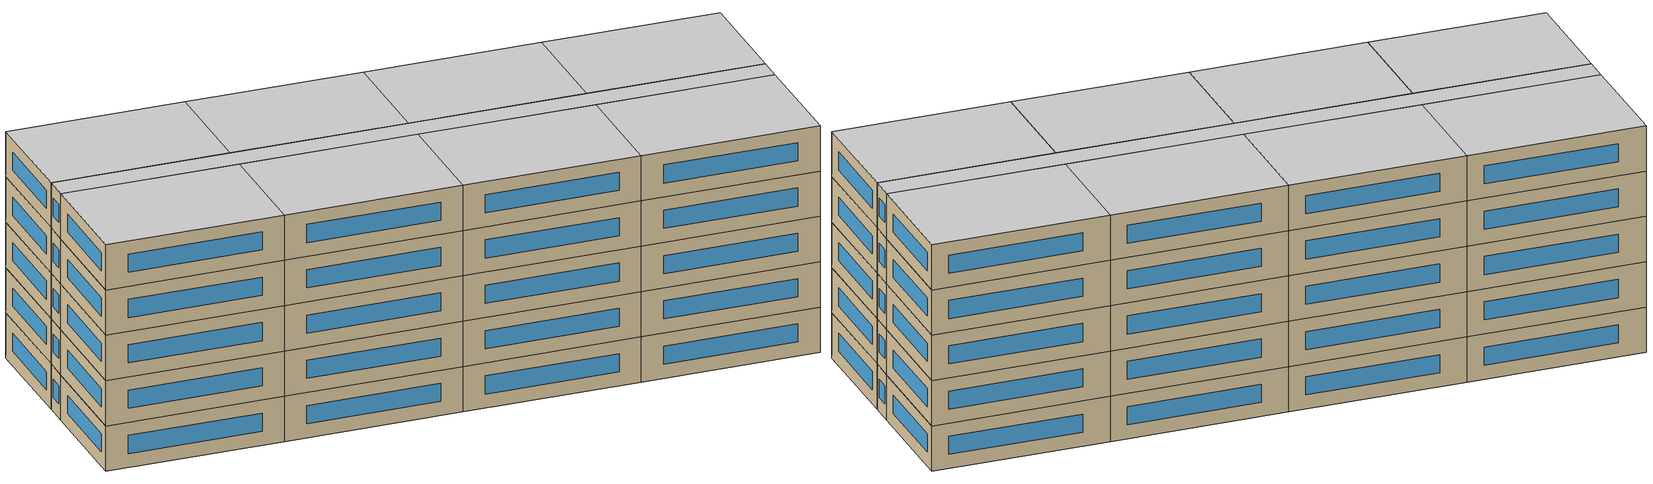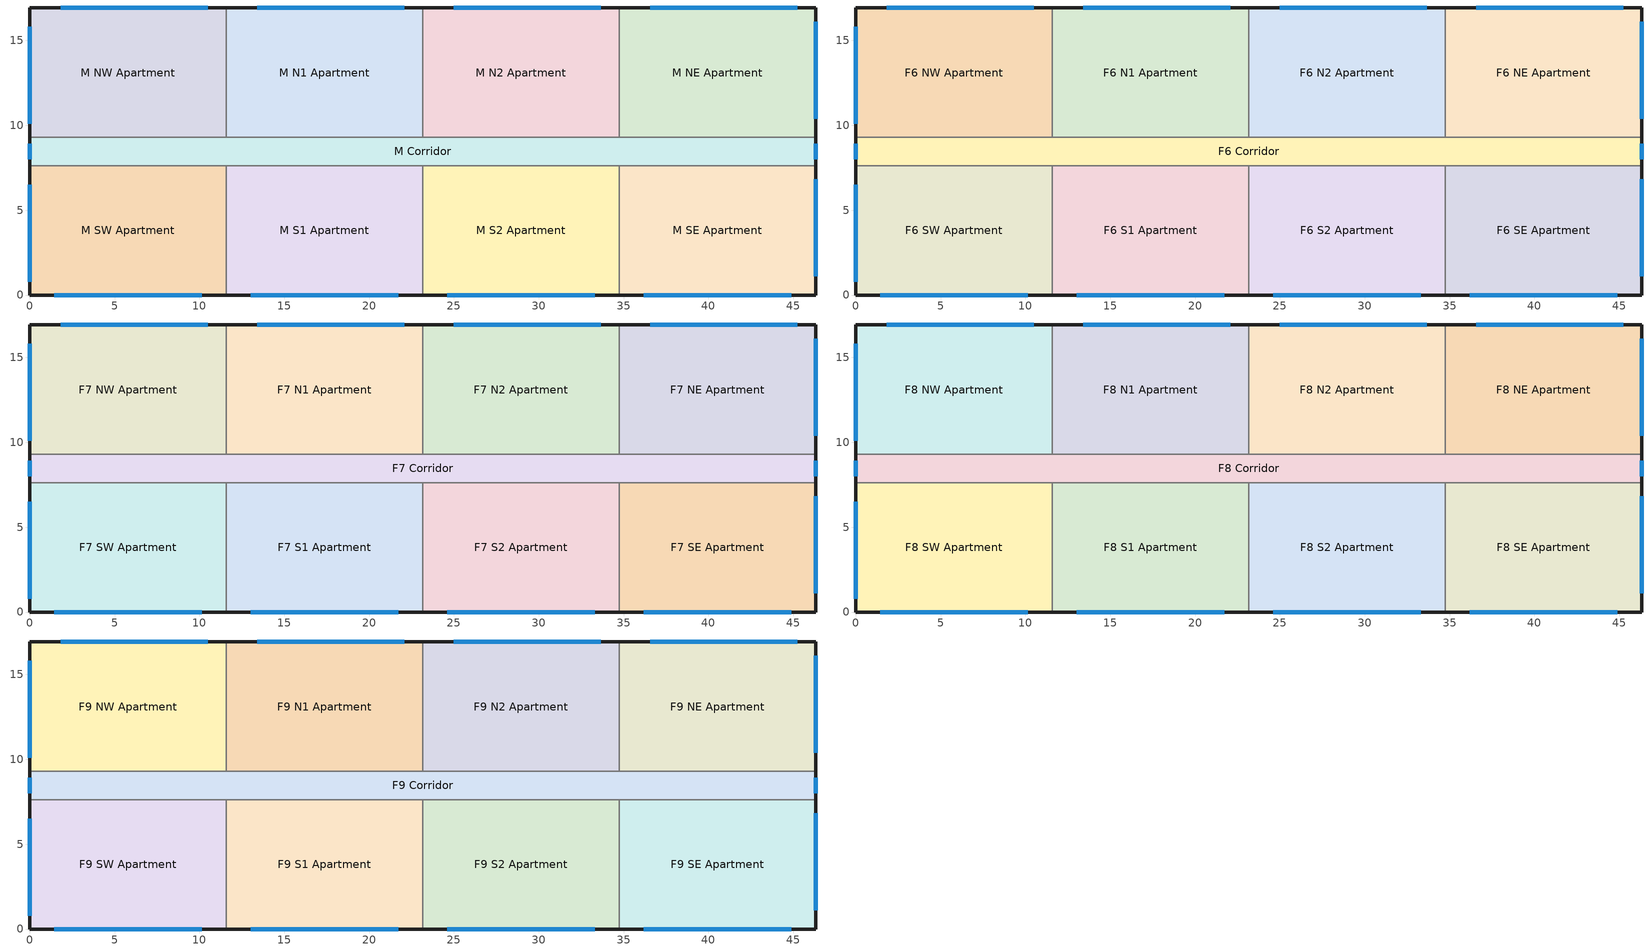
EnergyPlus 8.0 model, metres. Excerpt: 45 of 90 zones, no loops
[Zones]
M SW Apartment
 floor to F4 SW Apartment (int_slab_floor): 0,7.62 11.58,7.62 11.58,0 0,0 z12.19
 wall outside (res_ext_wall): 0,7.62 0,0 11.58,0 z12.19:15.24
 wall to M Corridor (int_wall): 11.58,7.62 0,7.62 z12.19:15.24
 wall to M S1 Apartment (int_wall): 11.58,0 11.58,7.62 z12.19:15.24
 window (Window_U_0.42_SHGC_0.40): 1.45,0 10.13,0 / 0,6.5 0,0.79 z13.15:14.36
M NW Apartment
 floor to F4 NW Apartment (int_slab_floor): 0,16.92 11.58,16.92 11.58,9.3 0,9.3 z12.19
 wall outside (res_ext_wall): 11.58,16.92 0,16.92 0,9.3 z12.19:15.24
 wall to M Corridor (int_wall): 0,9.3 11.58,9.3 z12.19:15.24
 wall to M N1 Apartment (int_wall): 11.58,9.3 11.58,16.92 z12.19:15.24
 window (Window_U_0.42_SHGC_0.40): 0,15.8 0,10.08 / 10.5,16.92 1.81,16.92 z13.15:14.36
M SE Apartment
 floor to F4 SE Apartment (int_slab_floor): 34.75,7.62 46.33,7.62 46.33,0 34.75,0 z12.19
 wall outside (res_ext_wall): 34.75,0 46.33,0 46.33,7.62 z12.19:15.24
 wall to M Corridor (int_wall): 46.33,7.62 34.75,7.62 z12.19:15.24
 window (Window_U_0.42_SHGC_0.40): 36.19,0 44.88,0 / 46.33,1.1 46.33,6.81 z13.15:14.36
M NE Apartment
 floor to F4 NE Apartment (int_slab_floor): 34.75,16.92 46.33,16.92 46.33,9.3 34.75,9.3 z12.19
 wall outside (res_ext_wall): 46.33,9.3 46.33,16.92 34.75,16.92 z12.19:15.24
 wall to M Corridor (int_wall): 34.75,9.3 46.33,9.3 z12.19:15.24
 window (Window_U_0.42_SHGC_0.40): 45.25,16.92 36.56,16.92 / 46.33,10.4 46.33,16.11 z13.15:14.36
M N1 Apartment
 floor to F4 N1 Apartment (int_slab_floor): 11.58,16.92 23.16,16.92 23.16,9.3 11.58,9.3 z12.19
 wall outside (res_ext_wall): 23.16,16.92 11.58,16.92 z12.19:15.24
 wall to M Corridor (int_wall): 11.58,9.3 23.16,9.3 z12.19:15.24
 wall to M N2 Apartment (int_wall): 23.16,9.3 23.16,16.92 z12.19:15.24
 window (Window_U_0.42_SHGC_0.40): 22.08,16.92 13.4,16.92 z13.15:14.36
M N2 Apartment
 floor to F4 N2 Apartment (int_slab_floor): 23.16,16.92 34.75,16.92 34.75,9.3 23.16,9.3 z12.19
 wall outside (res_ext_wall): 34.75,16.92 23.16,16.92 z12.19:15.24
 wall to M Corridor (int_wall): 23.16,9.3 34.75,9.3 z12.19:15.24
 wall to M NE Apartment (int_wall): 34.75,9.3 34.75,16.92 z12.19:15.24
 window (Window_U_0.42_SHGC_0.40): 33.66,16.92 24.98,16.92 z13.15:14.36
M S1 Apartment
 floor to F4 S1 Apartment (int_slab_floor): 11.58,7.62 23.16,7.62 23.16,0 11.58,0 z12.19
 wall outside (res_ext_wall): 11.58,0 23.16,0 z12.19:15.24
 wall to M Corridor (int_wall): 23.16,7.62 11.58,7.62 z12.19:15.24
 wall to M S2 Apartment (int_wall): 23.16,0 23.16,7.62 z12.19:15.24
 window (Window_U_0.42_SHGC_0.40): 13.03,0 21.72,0 z13.15:14.36
M S2 Apartment
 floor to F4 S2 Apartment (int_slab_floor): 23.16,7.62 34.75,7.62 34.75,0 23.16,0 z12.19
 wall outside (res_ext_wall): 23.16,0 34.75,0 z12.19:15.24
 wall to M Corridor (int_wall): 34.75,7.62 23.16,7.62 z12.19:15.24
 wall to M SE Apartment (int_wall): 34.75,0 34.75,7.62 z12.19:15.24
 window (Window_U_0.42_SHGC_0.40): 24.61,0 33.3,0 z13.15:14.36
M Corridor
 floor to F4 Corridor (int_slab_floor): 0,9.3 46.33,9.3 46.33,7.62 0,7.62 z12.19
 wall outside (res_ext_wall): 0,9.3 0,7.62 / 46.33,7.62 46.33,9.3 z12.19:15.24
 window (Window_U_0.42_SHGC_0.40): 0,8.91 0,8 / 46.33,8 46.33,8.91 z13.15:14.36
F6 SW Apartment
 floor to M SW Apartment (int_slab_floor): 0,7.62 11.58,7.62 11.58,0 0,0 z15.24
 wall outside (res_ext_wall): 0,7.62 0,0 11.58,0 z15.24:18.29
 wall to F6 Corridor (int_wall): 11.58,7.62 0,7.62 z15.24:18.29
 wall to F6 S1 Apartment (int_wall): 11.58,0 11.58,7.62 z15.24:18.29
 window (Window_U_0.42_SHGC_0.40): 1.45,0 10.13,0 / 0,6.5 0,0.79 z16.19:17.41
F6 NW Apartment
 floor to M NW Apartment (int_slab_floor): 0,16.92 11.58,16.92 11.58,9.3 0,9.3 z15.24
 wall outside (res_ext_wall): 11.58,16.92 0,16.92 0,9.3 z15.24:18.29
 wall to F6 Corridor (int_wall): 0,9.3 11.58,9.3 z15.24:18.29
 wall to F6 N1 Apartment (int_wall): 11.58,9.3 11.58,16.92 z15.24:18.29
 window (Window_U_0.42_SHGC_0.40): 0,15.8 0,10.08 / 10.5,16.92 1.81,16.92 z16.19:17.41
F6 SE Apartment
 floor to M SE Apartment (int_slab_floor): 34.75,7.62 46.33,7.62 46.33,0 34.75,0 z15.24
 wall outside (res_ext_wall): 34.75,0 46.33,0 46.33,7.62 z15.24:18.29
 wall to F6 Corridor (int_wall): 46.33,7.62 34.75,7.62 z15.24:18.29
 window (Window_U_0.42_SHGC_0.40): 36.19,0 44.88,0 / 46.33,1.1 46.33,6.81 z16.19:17.41
F6 NE Apartment
 floor to M NE Apartment (int_slab_floor): 34.75,16.92 46.33,16.92 46.33,9.3 34.75,9.3 z15.24
 wall outside (res_ext_wall): 46.33,9.3 46.33,16.92 34.75,16.92 z15.24:18.29
 wall to F6 Corridor (int_wall): 34.75,9.3 46.33,9.3 z15.24:18.29
 window (Window_U_0.42_SHGC_0.40): 45.25,16.92 36.56,16.92 / 46.33,10.4 46.33,16.11 z16.19:17.41
F6 N1 Apartment
 floor to M N1 Apartment (int_slab_floor): 11.58,16.92 23.16,16.92 23.16,9.3 11.58,9.3 z15.24
 wall outside (res_ext_wall): 23.16,16.92 11.58,16.92 z15.24:18.29
 wall to F6 Corridor (int_wall): 11.58,9.3 23.16,9.3 z15.24:18.29
 wall to F6 N2 Apartment (int_wall): 23.16,9.3 23.16,16.92 z15.24:18.29
 window (Window_U_0.42_SHGC_0.40): 22.08,16.92 13.4,16.92 z16.19:17.41
F6 N2 Apartment
 floor to M N2 Apartment (int_slab_floor): 23.16,16.92 34.75,16.92 34.75,9.3 23.16,9.3 z15.24
 wall outside (res_ext_wall): 34.75,16.92 23.16,16.92 z15.24:18.29
 wall to F6 Corridor (int_wall): 23.16,9.3 34.75,9.3 z15.24:18.29
 wall to F6 NE Apartment (int_wall): 34.75,9.3 34.75,16.92 z15.24:18.29
 window (Window_U_0.42_SHGC_0.40): 33.66,16.92 24.98,16.92 z16.19:17.41
F6 S1 Apartment
 floor to M S1 Apartment (int_slab_floor): 11.58,7.62 23.16,7.62 23.16,0 11.58,0 z15.24
 wall outside (res_ext_wall): 11.58,0 23.16,0 z15.24:18.29
 wall to F6 Corridor (int_wall): 23.16,7.62 11.58,7.62 z15.24:18.29
 wall to F6 S2 Apartment (int_wall): 23.16,0 23.16,7.62 z15.24:18.29
 window (Window_U_0.42_SHGC_0.40): 13.03,0 21.72,0 z16.19:17.41
F6 S2 Apartment
 floor to M S2 Apartment (int_slab_floor): 23.16,7.62 34.75,7.62 34.75,0 23.16,0 z15.24
 wall outside (res_ext_wall): 23.16,0 34.75,0 z15.24:18.29
 wall to F6 Corridor (int_wall): 34.75,7.62 23.16,7.62 z15.24:18.29
 wall to F6 SE Apartment (int_wall): 34.75,0 34.75,7.62 z15.24:18.29
 window (Window_U_0.42_SHGC_0.40): 24.61,0 33.3,0 z16.19:17.41
F6 Corridor
 floor to M Corridor (int_slab_floor): 0,9.3 46.33,9.3 46.33,7.62 0,7.62 z15.24
 wall outside (res_ext_wall): 0,9.3 0,7.62 / 46.33,7.62 46.33,9.3 z15.24:18.29
 window (Window_U_0.42_SHGC_0.40): 0,8.91 0,8 / 46.33,8 46.33,8.91 z16.19:17.41
F7 SW Apartment
 floor to F6 SW Apartment (int_slab_floor): 0,7.62 11.58,7.62 11.58,0 0,0 z18.29
 wall outside (res_ext_wall): 0,7.62 0,0 11.58,0 z18.29:21.33
 wall to F7 Corridor (int_wall): 11.58,7.62 0,7.62 z18.29:21.33
 wall to F7 S1 Apartment (int_wall): 11.58,0 11.58,7.62 z18.29:21.33
 window (Window_U_0.42_SHGC_0.40): 1.45,0 10.13,0 / 0,6.5 0,0.79 z19.24:20.46
F7 NW Apartment
 floor to F6 NW Apartment (int_slab_floor): 0,16.92 11.58,16.92 11.58,9.3 0,9.3 z18.29
 wall outside (res_ext_wall): 11.58,16.92 0,16.92 0,9.3 z18.29:21.33
 wall to F7 Corridor (int_wall): 0,9.3 11.58,9.3 z18.29:21.33
 wall to F7 N1 Apartment (int_wall): 11.58,9.3 11.58,16.92 z18.29:21.33
 window (Window_U_0.42_SHGC_0.40): 0,15.8 0,10.08 / 10.5,16.92 1.81,16.92 z19.24:20.46
F7 SE Apartment
 floor to F6 SE Apartment (int_slab_floor): 34.75,7.62 46.33,7.62 46.33,0 34.75,0 z18.29
 wall outside (res_ext_wall): 34.75,0 46.33,0 46.33,7.62 z18.29:21.33
 wall to F7 Corridor (int_wall): 46.33,7.62 34.75,7.62 z18.29:21.33
 window (Window_U_0.42_SHGC_0.40): 36.19,0 44.88,0 / 46.33,1.1 46.33,6.81 z19.24:20.46
F7 NE Apartment
 floor to F6 NE Apartment (int_slab_floor): 34.75,16.92 46.33,16.92 46.33,9.3 34.75,9.3 z18.29
 wall outside (res_ext_wall): 46.33,9.3 46.33,16.92 34.75,16.92 z18.29:21.33
 wall to F7 Corridor (int_wall): 34.75,9.3 46.33,9.3 z18.29:21.33
 window (Window_U_0.42_SHGC_0.40): 45.25,16.92 36.56,16.92 / 46.33,10.4 46.33,16.11 z19.24:20.46
F7 N1 Apartment
 floor to F6 N1 Apartment (int_slab_floor): 11.58,16.92 23.16,16.92 23.16,9.3 11.58,9.3 z18.29
 wall outside (res_ext_wall): 23.16,16.92 11.58,16.92 z18.29:21.33
 wall to F7 Corridor (int_wall): 11.58,9.3 23.16,9.3 z18.29:21.33
 wall to F7 N2 Apartment (int_wall): 23.16,9.3 23.16,16.92 z18.29:21.33
 window (Window_U_0.42_SHGC_0.40): 22.08,16.92 13.4,16.92 z19.24:20.46
F7 N2 Apartment
 floor to F6 N2 Apartment (int_slab_floor): 23.16,16.92 34.75,16.92 34.75,9.3 23.16,9.3 z18.29
 wall outside (res_ext_wall): 34.75,16.92 23.16,16.92 z18.29:21.33
 wall to F7 Corridor (int_wall): 23.16,9.3 34.75,9.3 z18.29:21.33
 wall to F7 NE Apartment (int_wall): 34.75,9.3 34.75,16.92 z18.29:21.33
 window (Window_U_0.42_SHGC_0.40): 33.66,16.92 24.98,16.92 z19.24:20.46
F7 S1 Apartment
 floor to F6 S1 Apartment (int_slab_floor): 11.58,7.62 23.16,7.62 23.16,0 11.58,0 z18.29
 wall outside (res_ext_wall): 11.58,0 23.16,0 z18.29:21.33
 wall to F7 Corridor (int_wall): 23.16,7.62 11.58,7.62 z18.29:21.33
 wall to F7 S2 Apartment (int_wall): 23.16,0 23.16,7.62 z18.29:21.33
 window (Window_U_0.42_SHGC_0.40): 13.03,0 21.72,0 z19.24:20.46
F7 S2 Apartment
 floor to F6 S2 Apartment (int_slab_floor): 23.16,7.62 34.75,7.62 34.75,0 23.16,0 z18.29
 wall outside (res_ext_wall): 23.16,0 34.75,0 z18.29:21.33
 wall to F7 Corridor (int_wall): 34.75,7.62 23.16,7.62 z18.29:21.33
 wall to F7 SE Apartment (int_wall): 34.75,0 34.75,7.62 z18.29:21.33
 window (Window_U_0.42_SHGC_0.40): 24.61,0 33.3,0 z19.24:20.46
F7 Corridor
 floor to F6 Corridor (int_slab_floor): 0,9.3 46.33,9.3 46.33,7.62 0,7.62 z18.29
 wall outside (res_ext_wall): 0,9.3 0,7.62 / 46.33,7.62 46.33,9.3 z18.29:21.33
 window (Window_U_0.42_SHGC_0.40): 0,8.91 0,8 / 46.33,8 46.33,8.91 z19.24:20.46
F8 SW Apartment
 floor to F7 SW Apartment (int_slab_floor): 0,7.62 11.58,7.62 11.58,0 0,0 z21.33
 wall outside (res_ext_wall): 0,7.62 0,0 11.58,0 z21.33:24.38
 wall to F8 Corridor (int_wall): 11.58,7.62 0,7.62 z21.33:24.38
 wall to F8 S1 Apartment (int_wall): 11.58,0 11.58,7.62 z21.33:24.38
 window (Window_U_0.42_SHGC_0.40): 1.45,0 10.13,0 / 0,6.5 0,0.79 z22.29:23.51
F8 NW Apartment
 floor to F7 NW Apartment (int_slab_floor): 0,16.92 11.58,16.92 11.58,9.3 0,9.3 z21.33
 wall outside (res_ext_wall): 11.58,16.92 0,16.92 0,9.3 z21.33:24.38
 wall to F8 Corridor (int_wall): 0,9.3 11.58,9.3 z21.33:24.38
 wall to F8 N1 Apartment (int_wall): 11.58,9.3 11.58,16.92 z21.33:24.38
 window (Window_U_0.42_SHGC_0.40): 0,15.8 0,10.08 / 10.5,16.92 1.81,16.92 z22.29:23.51
F8 SE Apartment
 floor to F7 SE Apartment (int_slab_floor): 34.75,7.62 46.33,7.62 46.33,0 34.75,0 z21.33
 wall outside (res_ext_wall): 34.75,0 46.33,0 46.33,7.62 z21.33:24.38
 wall to F8 Corridor (int_wall): 46.33,7.62 34.75,7.62 z21.33:24.38
 window (Window_U_0.42_SHGC_0.40): 36.19,0 44.88,0 / 46.33,1.1 46.33,6.81 z22.29:23.51
F8 NE Apartment
 floor to F7 NE Apartment (int_slab_floor): 34.75,16.92 46.33,16.92 46.33,9.3 34.75,9.3 z21.33
 wall outside (res_ext_wall): 46.33,9.3 46.33,16.92 34.75,16.92 z21.33:24.38
 wall to F8 Corridor (int_wall): 34.75,9.3 46.33,9.3 z21.33:24.38
 window (Window_U_0.42_SHGC_0.40): 45.25,16.92 36.56,16.92 / 46.33,10.4 46.33,16.11 z22.29:23.51
F8 N1 Apartment
 floor to F7 N1 Apartment (int_slab_floor): 11.58,16.92 23.16,16.92 23.16,9.3 11.58,9.3 z21.33
 wall outside (res_ext_wall): 23.16,16.92 11.58,16.92 z21.33:24.38
 wall to F8 Corridor (int_wall): 11.58,9.3 23.16,9.3 z21.33:24.38
 wall to F8 N2 Apartment (int_wall): 23.16,9.3 23.16,16.92 z21.33:24.38
 window (Window_U_0.42_SHGC_0.40): 22.08,16.92 13.4,16.92 z22.29:23.51
F8 N2 Apartment
 floor to F7 N2 Apartment (int_slab_floor): 23.16,16.92 34.75,16.92 34.75,9.3 23.16,9.3 z21.33
 wall outside (res_ext_wall): 34.75,16.92 23.16,16.92 z21.33:24.38
 wall to F8 Corridor (int_wall): 23.16,9.3 34.75,9.3 z21.33:24.38
 wall to F8 NE Apartment (int_wall): 34.75,9.3 34.75,16.92 z21.33:24.38
 window (Window_U_0.42_SHGC_0.40): 33.66,16.92 24.98,16.92 z22.29:23.51
F8 S1 Apartment
 floor to F7 S1 Apartment (int_slab_floor): 11.58,7.62 23.16,7.62 23.16,0 11.58,0 z21.33
 wall outside (res_ext_wall): 11.58,0 23.16,0 z21.33:24.38
 wall to F8 Corridor (int_wall): 23.16,7.62 11.58,7.62 z21.33:24.38
 wall to F8 S2 Apartment (int_wall): 23.16,0 23.16,7.62 z21.33:24.38
 window (Window_U_0.42_SHGC_0.40): 13.03,0 21.72,0 z22.29:23.51
F8 S2 Apartment
 floor to F7 S2 Apartment (int_slab_floor): 23.16,7.62 34.75,7.62 34.75,0 23.16,0 z21.33
 wall outside (res_ext_wall): 23.16,0 34.75,0 z21.33:24.38
 wall to F8 Corridor (int_wall): 34.75,7.62 23.16,7.62 z21.33:24.38
 wall to F8 SE Apartment (int_wall): 34.75,0 34.75,7.62 z21.33:24.38
 window (Window_U_0.42_SHGC_0.40): 24.61,0 33.3,0 z22.29:23.51
F8 Corridor
 floor to F7 Corridor (int_slab_floor): 0,9.3 46.33,9.3 46.33,7.62 0,7.62 z21.33
 wall outside (res_ext_wall): 0,9.3 0,7.62 / 46.33,7.62 46.33,9.3 z21.33:24.38
 window (Window_U_0.42_SHGC_0.40): 0,8.91 0,8 / 46.33,8 46.33,8.91 z22.29:23.51
F9 SW Apartment
 floor to F8 SW Apartment (int_slab_floor): 0,7.62 11.58,7.62 11.58,0 0,0 z24.38
 wall outside (res_ext_wall): 0,7.62 0,0 11.58,0 z24.38:27.43
 wall to F9 Corridor (int_wall): 11.58,7.62 0,7.62 z24.38:27.43
 wall to F9 S1 Apartment (int_wall): 11.58,0 11.58,7.62 z24.38:27.43
 window (Window_U_0.42_SHGC_0.40): 1.45,0 10.13,0 / 0,6.5 0,0.79 z25.34:26.56
 ceiling to T SW Apartment (int_slab_ceiling): 11.58,0 11.58,7.62 0,7.62 0,0 z27.43
F9 NW Apartment
 floor to F8 NW Apartment (int_slab_floor): 0,16.92 11.58,16.92 11.58,9.3 0,9.3 z24.38
 wall outside (res_ext_wall): 11.58,16.92 0,16.92 0,9.3 z24.38:27.43
 wall to F9 Corridor (int_wall): 0,9.3 11.58,9.3 z24.38:27.43
 wall to F9 N1 Apartment (int_wall): 11.58,9.3 11.58,16.92 z24.38:27.43
 window (Window_U_0.42_SHGC_0.40): 0,15.8 0,10.08 / 10.5,16.92 1.81,16.92 z25.34:26.56
 ceiling to T NW Apartment (int_slab_ceiling): 11.58,9.3 11.58,16.92 0,16.92 0,9.3 z27.43
F9 SE Apartment
 floor to F8 SE Apartment (int_slab_floor): 34.75,7.62 46.33,7.62 46.33,0 34.75,0 z24.38
 wall outside (res_ext_wall): 34.75,0 46.33,0 46.33,7.62 z24.38:27.43
 wall to F9 Corridor (int_wall): 46.33,7.62 34.75,7.62 z24.38:27.43
 window (Window_U_0.42_SHGC_0.40): 36.19,0 44.88,0 / 46.33,1.1 46.33,6.81 z25.34:26.56
 ceiling to T SE Apartment (int_slab_ceiling): 46.33,0 46.33,7.62 34.75,7.62 34.75,0 z27.43
F9 NE Apartment
 floor to F8 NE Apartment (int_slab_floor): 34.75,16.92 46.33,16.92 46.33,9.3 34.75,9.3 z24.38
 wall outside (res_ext_wall): 46.33,9.3 46.33,16.92 34.75,16.92 z24.38:27.43
 wall to F9 Corridor (int_wall): 34.75,9.3 46.33,9.3 z24.38:27.43
 window (Window_U_0.42_SHGC_0.40): 45.25,16.92 36.56,16.92 / 46.33,10.4 46.33,16.11 z25.34:26.56
 ceiling to T NE Apartment (int_slab_ceiling): 46.33,9.3 46.33,16.92 34.75,16.92 34.75,9.3 z27.43
F9 N1 Apartment
 floor to F8 N1 Apartment (int_slab_floor): 11.58,16.92 23.16,16.92 23.16,9.3 11.58,9.3 z24.38
 wall outside (res_ext_wall): 23.16,16.92 11.58,16.92 z24.38:27.43
 wall to F9 Corridor (int_wall): 11.58,9.3 23.16,9.3 z24.38:27.43
 wall to F9 N2 Apartment (int_wall): 23.16,9.3 23.16,16.92 z24.38:27.43
 window (Window_U_0.42_SHGC_0.40): 22.08,16.92 13.4,16.92 z25.34:26.56
 ceiling to T N1 Apartment (int_slab_ceiling): 23.16,9.3 23.16,16.92 11.58,16.92 11.58,9.3 z27.43
F9 N2 Apartment
 floor to F8 N2 Apartment (int_slab_floor): 23.16,16.92 34.75,16.92 34.75,9.3 23.16,9.3 z24.38
 wall outside (res_ext_wall): 34.75,16.92 23.16,16.92 z24.38:27.43
 wall to F9 Corridor (int_wall): 23.16,9.3 34.75,9.3 z24.38:27.43
 wall to F9 NE Apartment (int_wall): 34.75,9.3 34.75,16.92 z24.38:27.43
 window (Window_U_0.42_SHGC_0.40): 33.66,16.92 24.98,16.92 z25.34:26.56
 ceiling to T N2 Apartment (int_slab_ceiling): 34.75,9.3 34.75,16.92 23.16,16.92 23.16,9.3 z27.43
F9 S1 Apartment
 floor to F8 S1 Apartment (int_slab_floor): 11.58,7.62 23.16,7.62 23.16,0 11.58,0 z24.38
 wall outside (res_ext_wall): 11.58,0 23.16,0 z24.38:27.43
 wall to F9 Corridor (int_wall): 23.16,7.62 11.58,7.62 z24.38:27.43
 wall to F9 S2 Apartment (int_wall): 23.16,0 23.16,7.62 z24.38:27.43
 window (Window_U_0.42_SHGC_0.40): 13.03,0 21.72,0 z25.34:26.56
 ceiling to T S1 Apartment (int_slab_ceiling): 23.16,0 23.16,7.62 11.58,7.62 11.58,0 z27.43
F9 S2 Apartment
 floor to F8 S2 Apartment (int_slab_floor): 23.16,7.62 34.75,7.62 34.75,0 23.16,0 z24.38
 wall outside (res_ext_wall): 23.16,0 34.75,0 z24.38:27.43
 wall to F9 Corridor (int_wall): 34.75,7.62 23.16,7.62 z24.38:27.43
 wall to F9 SE Apartment (int_wall): 34.75,0 34.75,7.62 z24.38:27.43
 window (Window_U_0.42_SHGC_0.40): 24.61,0 33.3,0 z25.34:26.56
 ceiling to T S2 Apartment (int_slab_ceiling): 34.75,0 34.75,7.62 23.16,7.62 23.16,0 z27.43
F9 Corridor
 floor to F8 Corridor (int_slab_floor): 0,9.3 46.33,9.3 46.33,7.62 0,7.62 z24.38
 wall outside (res_ext_wall): 0,9.3 0,7.62 / 46.33,7.62 46.33,9.3 z24.38:27.43
 window (Window_U_0.42_SHGC_0.40): 0,8.91 0,8 / 46.33,8 46.33,8.91 z25.34:26.56
 ceiling to T Corridor (int_slab_ceiling): 46.33,7.62 46.33,9.3 0,9.3 0,7.62 z27.43
[Building]
High-Rise Apartment: North Axis {deg}=0; Terrain=City; Loads Convergence Tolerance Value=0.04; Temperature Convergence Tolerance Value {deltaC}=0.2; Solar Distribution=FullInteriorAndExterior; Maximum Number of Warmup Days=25; Minimum Number of Warmup Days=6
[Site:Location]
Site:Location=Albuquerque Intl Arpt  Isis_NM_USA Design_Conditions; Latitude {N+ S-}=35.04; Longitude {W- E+}=-106.62; Time Zone Relative to GMT {GMT+/-}=-7; Elevation {m}=1619
[SizingPeriod:DesignDay] Day of Month=21; Dry-Bulb Temperature Range Modifier Type=DefaultMultipliers; Humidity Condition Type=Wetbulb; Barometric Pressure {Pa}=83328; Rain {Yes/No}=No; Snow on ground {Yes/No}=No; Daylight Savings Time Indicator=No
Name | Month | Day Type | Maximum Dry-Bulb Temperature {C} | Daily Dry-Bulb Temperature Range {C} | Wetbulb at Maximum Dry-Bulb {C} | Wind Speed {m/s} design conditions vs. traditional 6.71 m/s (15 mph) | Wind Direction {Degrees; N=0, S=180} | Solar Model Indicator | Clearness {0.0 to 1.1} | Wind Speed {m/s} design conditions vs. traditional 3.35 m/s (7mph) | ASHRAE Clear Sky Optical Depth for Beam Irradiance (taub) | ASHRAE Clear Sky Optical Depth for Diffuse Irradiance (taud)
Albuquerque Intl Arpt  Isis Ann Htg 99.6% Condns DB | 12 | WinterDesignDay | -7.9 | 0 | -7.9 | 3.2 | 0 | ASHRAEClearSky | 0
Albuquerque Intl Arpt  Isis Ann Clg .4% Condns DB=>MWB | 7 | SummerDesignDay | 35.1 | 13.5 | 15.7 |  | 220 | ASHRAETau |  | 4.4 | 0.463 | 1.887
[Site:GroundTemperature:BuildingSurface]
20.43, 20.4, 20.43, 20.49, 20.63, 22.88, 23.32, 23.43, 23.44, 21.2, 20.77, 20.57
[Site:WaterMainsTemperature]
Calculation Method=CORRELATION; Annual Average Outdoor Air Temperature {C},=13.23; Maximum Difference In Monthly Average Outdoor Air Temperatures {deltaC}=23.99
[Material]
Name | Roughness | Thickness {m} | Conductivity {W/m-K} | Density {kg/m3} | Specific Heat {J/kg-K} | Thermal Absorptance | Solar Absorptance | Visible Absorptance | Absorptance:Thermal | Absorptance:Solar | Absorptance:Visible
Std Wood 6inch | MediumSmooth | 0.15 | 0.12 | 540 | 1210 | 0.9 | 0.7 | 0.7
F07 25mm stucco | Smooth | 0.0254 | 0.72 | 1856 | 840 | 0.9 | 0.7 | 0.7
G01 13mm gypsum board | Smooth | 0.0127 | 0.16 | 800 | 1090 |  |  |  | 0.9 | 0.7 | 0.5
G01 16mm gypsum board | MediumSmooth | 0.0159 | 0.16 | 800 | 1090
100mm Normalweight concrete floor | MediumRough | 0.1016 | 2.31 | 2322 | 832
[Material:NoMass]
CP02 CARPET PAD: VeryRough, 0.21648, 0.9, 0.7, 0.8
Res_Exterior_Wall_Insulation: MediumSmooth, 2.368, 0.9, 0.7, 0.7
[Construction]
InteriorFurnishings: Std Wood 6inch
int_wall: G01 13mm gypsum board, G01 13mm gypsum board
int_slab_floor: 100mm Normalweight concrete floor, CP02 CARPET PAD
int_slab_ceiling: CP02 CARPET PAD, 100mm Normalweight concrete floor
res_ext_wall: F07 25mm stucco, G01 16mm gypsum board, Res_Exterior_Wall_Insulation, G01 16mm gypsum board
Window_U_0.42_SHGC_0.40: LoE TINT 6MM, AIR 6MM, CLEAR 6MM
[WindowMaterial:Glazing]
CLEAR 6MM: SpectralAverage, 0.006, 0.775, 0.071, 0.071, 0.881, 0.08, 0.08, 0, 0.84, 0.84, 0.9
LoE TINT 6MM: SpectralAverage, , .006, .36, .093, .2, .5, .035, .054, 0, .84, .1, .9
[WindowMaterial:Gas]
AIR 6MM: Gas Type=Air; Thickness {m}=0.0063
[Zone] Type=1; Multiplier=1; Ceiling Height {m}=-9999; Volume {m3}=autocalculate; Floor Area {m2}=autocalculate; Part of Total Floor Area=Yes
M SW Apartment; M NW Apartment; M SE Apartment; M NE Apartment; M N1 Apartment; M N2 Apartment; M S1 Apartment; M S2 Apartment; M Corridor; F6 SW Apartment; F6 NW Apartment; F6 SE Apartment; F6 NE Apartment; F6 N1 Apartment; F6 N2 Apartment; F6 S1 Apartment; F6 S2 Apartment; F6 Corridor; F7 SW Apartment; F7 NW Apartment; F7 SE Apartment; F7 NE Apartment; F7 N1 Apartment; F7 N2 Apartment; F7 S1 Apartment; F7 S2 Apartment; F7 Corridor; F8 SW Apartment; F8 NW Apartment; F8 SE Apartment; F8 NE Apartment; F8 N1 Apartment; F8 N2 Apartment; F8 S1 Apartment; F8 S2 Apartment; F8 Corridor; F9 SW Apartment; F9 NW Apartment; F9 SE Apartment; F9 NE Apartment; F9 N1 Apartment; F9 N2 Apartment; F9 S1 Apartment; F9 S2 Apartment; F9 Corridor
[InternalMass] Construction=InteriorFurnishings; Surface Area {m2}=176.4981
Name | Zone
M SW Apartment_InternalMass_1 | M SW Apartment
M NW Apartment_InternalMass_1 | M NW Apartment
M SE Apartment_InternalMass_1 | M SE Apartment
M NE Apartment_InternalMass_1 | M NE Apartment
M N1 Apartment_InternalMass_1 | M N1 Apartment
M N2 Apartment_InternalMass_1 | M N2 Apartment
M S1 Apartment_InternalMass_1 | M S1 Apartment
M S2 Apartment_InternalMass_1 | M S2 Apartment
F6 SW Apartment_InternalMass_1 | F6 SW Apartment
F6 NW Apartment_InternalMass_1 | F6 NW Apartment
F6 SE Apartment_InternalMass_1 | F6 SE Apartment
F6 NE Apartment_InternalMass_1 | F6 NE Apartment
F6 N1 Apartment_InternalMass_1 | F6 N1 Apartment
F6 N2 Apartment_InternalMass_1 | F6 N2 Apartment
F6 S1 Apartment_InternalMass_1 | F6 S1 Apartment
F6 S2 Apartment_InternalMass_1 | F6 S2 Apartment
F7 SW Apartment_InternalMass_1 | F7 SW Apartment
F7 NW Apartment_InternalMass_1 | F7 NW Apartment
F7 SE Apartment_InternalMass_1 | F7 SE Apartment
F7 NE Apartment_InternalMass_1 | F7 NE Apartment
F7 N1 Apartment_InternalMass_1 | F7 N1 Apartment
F7 N2 Apartment_InternalMass_1 | F7 N2 Apartment
F7 S1 Apartment_InternalMass_1 | F7 S1 Apartment
F7 S2 Apartment_InternalMass_1 | F7 S2 Apartment
F8 SW Apartment_InternalMass_1 | F8 SW Apartment
F8 NW Apartment_InternalMass_1 | F8 NW Apartment
F8 SE Apartment_InternalMass_1 | F8 SE Apartment
F8 NE Apartment_InternalMass_1 | F8 NE Apartment
F8 N1 Apartment_InternalMass_1 | F8 N1 Apartment
F8 N2 Apartment_InternalMass_1 | F8 N2 Apartment
F8 S1 Apartment_InternalMass_1 | F8 S1 Apartment
F8 S2 Apartment_InternalMass_1 | F8 S2 Apartment
F9 SW Apartment_InternalMass_1 | F9 SW Apartment
F9 NW Apartment_InternalMass_1 | F9 NW Apartment
F9 SE Apartment_InternalMass_1 | F9 SE Apartment
F9 NE Apartment_InternalMass_1 | F9 NE Apartment
F9 N1 Apartment_InternalMass_1 | F9 N1 Apartment
F9 N2 Apartment_InternalMass_1 | F9 N2 Apartment
F9 S1 Apartment_InternalMass_1 | F9 S1 Apartment
F9 S2 Apartment_InternalMass_1 | F9 S2 Apartment
[People] Number of People Schedule=OCC_APT_SCH; Number of People Calculation Method=People; Number of People=2.5; Fraction Radiant=0.3; Sensible Heat Fraction=AUTOCALCULATE; Activity Level Schedule=Activity Schedule
Name | Zone or ZoneList
M SW Apartment People | M SW Apartment
M NW Apartment People | M NW Apartment
M SE Apartment People | M SE Apartment
M NE Apartment People | M NE Apartment
M N1 Apartment People | M N1 Apartment
M N2 Apartment People | M N2 Apartment
M S1 Apartment People | M S1 Apartment
M S2 Apartment People | M S2 Apartment
F6 SW Apartment People | F6 SW Apartment
F6 NW Apartment People | F6 NW Apartment
F6 SE Apartment People | F6 SE Apartment
F6 NE Apartment People | F6 NE Apartment
F6 N1 Apartment People | F6 N1 Apartment
F6 N2 Apartment People | F6 N2 Apartment
F6 S1 Apartment People | F6 S1 Apartment
F6 S2 Apartment People | F6 S2 Apartment
F7 SW Apartment People | F7 SW Apartment
F7 NW Apartment People | F7 NW Apartment
F7 SE Apartment People | F7 SE Apartment
F7 NE Apartment People | F7 NE Apartment
F7 N1 Apartment People | F7 N1 Apartment
F7 N2 Apartment People | F7 N2 Apartment
F7 S1 Apartment People | F7 S1 Apartment
F7 S2 Apartment People | F7 S2 Apartment
F8 SW Apartment People | F8 SW Apartment
F8 NW Apartment People | F8 NW Apartment
F8 SE Apartment People | F8 SE Apartment
F8 NE Apartment People | F8 NE Apartment
F8 N1 Apartment People | F8 N1 Apartment
F8 N2 Apartment People | F8 N2 Apartment
F8 S1 Apartment People | F8 S1 Apartment
F8 S2 Apartment People | F8 S2 Apartment
F9 SW Apartment People | F9 SW Apartment
F9 NW Apartment People | F9 NW Apartment
F9 SE Apartment People | F9 SE Apartment
F9 NE Apartment People | F9 NE Apartment
F9 N1 Apartment People | F9 N1 Apartment
F9 N2 Apartment People | F9 N2 Apartment
F9 S1 Apartment People | F9 S1 Apartment
F9 S2 Apartment People | F9 S2 Apartment
[Lights] Design Level Calculation Method=Watts/Area; Return Air Fraction=0; Fraction Radiant=0.6; Fraction Visible=0.2; Fraction Replaceable=1; Return Air Fraction Calculated from Plenum Temperature=No
Name | Zone or ZoneList | Schedule | Watts per Zone Floor Area {W/m2},
M SW Apartment_Lights_hardwired | M SW Apartment | LTG_APT_SCH | 3.87501
M NW Apartment_Lights_hardwired | M NW Apartment | LTG_APT_SCH | 3.87501
M SE Apartment_Lights_hardwired | M SE Apartment | LTG_APT_SCH | 3.87501
M NE Apartment_Lights_hardwired | M NE Apartment | LTG_APT_SCH | 3.87501
M N1 Apartment_Lights_hardwired | M N1 Apartment | LTG_APT_SCH | 3.87501
M N2 Apartment_Lights_hardwired | M N2 Apartment | LTG_APT_SCH | 3.87501
M S1 Apartment_Lights_hardwired | M S1 Apartment | LTG_APT_SCH | 3.87501
M S2 Apartment_Lights_hardwired | M S2 Apartment | LTG_APT_SCH | 3.87501
M Corridor_Lights_hardwired; M Corridor_Lights_plugin | M Corridor | LTG_COR_SCH | 8.52502
F6 SW Apartment_Lights_hardwired | F6 SW Apartment | LTG_APT_SCH | 3.87501
F6 NW Apartment_Lights_hardwired | F6 NW Apartment | LTG_APT_SCH | 3.87501
F6 SE Apartment_Lights_hardwired | F6 SE Apartment | LTG_APT_SCH | 3.87501
F6 NE Apartment_Lights_hardwired | F6 NE Apartment | LTG_APT_SCH | 3.87501
F6 N1 Apartment_Lights_hardwired | F6 N1 Apartment | LTG_APT_SCH | 3.87501
F6 N2 Apartment_Lights_hardwired | F6 N2 Apartment | LTG_APT_SCH | 3.87501
F6 S1 Apartment_Lights_hardwired | F6 S1 Apartment | LTG_APT_SCH | 3.87501
F6 S2 Apartment_Lights_hardwired | F6 S2 Apartment | LTG_APT_SCH | 3.87501
F6 Corridor_Lights_hardwired | F6 Corridor | LTG_COR_SCH | 8.52502
F7 SW Apartment_Lights_hardwired | F7 SW Apartment | LTG_APT_SCH | 3.87501
F7 NW Apartment_Lights_hardwired | F7 NW Apartment | LTG_APT_SCH | 3.87501
F7 SE Apartment_Lights_hardwired | F7 SE Apartment | LTG_APT_SCH | 3.87501
F7 NE Apartment_Lights_hardwired | F7 NE Apartment | LTG_APT_SCH | 3.87501
F7 N1 Apartment_Lights_hardwired | F7 N1 Apartment | LTG_APT_SCH | 3.87501
F7 N2 Apartment_Lights_hardwired | F7 N2 Apartment | LTG_APT_SCH | 3.87501
F7 S1 Apartment_Lights_hardwired | F7 S1 Apartment | LTG_APT_SCH | 3.87501
F7 S2 Apartment_Lights_hardwired | F7 S2 Apartment | LTG_APT_SCH | 3.87501
F7 Corridor_Lights_hardwired | F7 Corridor | LTG_COR_SCH | 8.52502
F8 SW Apartment_Lights_hardwired | F8 SW Apartment | LTG_APT_SCH | 3.87501
F8 NW Apartment_Lights_hardwired | F8 NW Apartment | LTG_APT_SCH | 3.87501
F8 SE Apartment_Lights_hardwired | F8 SE Apartment | LTG_APT_SCH | 3.87501
F8 NE Apartment_Lights_hardwired | F8 NE Apartment | LTG_APT_SCH | 3.87501
F8 N1 Apartment_Lights_hardwired | F8 N1 Apartment | LTG_APT_SCH | 3.87501
F8 N2 Apartment_Lights_hardwired | F8 N2 Apartment | LTG_APT_SCH | 3.87501
F8 S1 Apartment_Lights_hardwired | F8 S1 Apartment | LTG_APT_SCH | 3.87501
F8 S2 Apartment_Lights_hardwired | F8 S2 Apartment | LTG_APT_SCH | 3.87501
F8 Corridor_Lights_hardwired | F8 Corridor | LTG_COR_SCH | 8.52502
F9 SW Apartment_Lights_hardwired | F9 SW Apartment | LTG_APT_SCH | 3.87501
F9 NW Apartment_Lights_hardwired | F9 NW Apartment | LTG_APT_SCH | 3.87501
F9 SE Apartment_Lights_hardwired | F9 SE Apartment | LTG_APT_SCH | 3.87501
F9 NE Apartment_Lights_hardwired | F9 NE Apartment | LTG_APT_SCH | 3.87501
F9 N1 Apartment_Lights_hardwired | F9 N1 Apartment | LTG_APT_SCH | 3.87501
F9 N2 Apartment_Lights_hardwired | F9 N2 Apartment | LTG_APT_SCH | 3.87501
F9 S1 Apartment_Lights_hardwired | F9 S1 Apartment | LTG_APT_SCH | 3.87501
F9 S2 Apartment_Lights_hardwired | F9 S2 Apartment | LTG_APT_SCH | 3.87501
F9 Corridor_Lights_hardwired | F9 Corridor | LTG_COR_SCH | 8.52502
M SW Apartment_Lights_plugin | M SW Apartment | LTG_APT_SCH | 0.968752
M NW Apartment_Lights_plugin | M NW Apartment | LTG_APT_SCH | 0.968752
M SE Apartment_Lights_plugin | M SE Apartment | LTG_APT_SCH | 0.968752
M NE Apartment_Lights_plugin | M NE Apartment | LTG_APT_SCH | 0.968752
M N1 Apartment_Lights_plugin | M N1 Apartment | LTG_APT_SCH | 0.968752
M N2 Apartment_Lights_plugin | M N2 Apartment | LTG_APT_SCH | 0.968752
M S1 Apartment_Lights_plugin | M S1 Apartment | LTG_APT_SCH | 0.968752
M S2 Apartment_Lights_plugin | M S2 Apartment | LTG_APT_SCH | 0.968752
F6 SW Apartment_Lights_plugin | F6 SW Apartment | LTG_APT_SCH | 0.968752
F6 NW Apartment_Lights_plugin | F6 NW Apartment | LTG_APT_SCH | 0.968752
F6 SE Apartment_Lights_plugin | F6 SE Apartment | LTG_APT_SCH | 0.968752
F6 NE Apartment_Lights_plugin | F6 NE Apartment | LTG_APT_SCH | 0.968752
F6 N1 Apartment_Lights_plugin | F6 N1 Apartment | LTG_APT_SCH | 0.968752
F6 N2 Apartment_Lights_plugin | F6 N2 Apartment | LTG_APT_SCH | 0.968752
F6 S1 Apartment_Lights_plugin | F6 S1 Apartment | LTG_APT_SCH | 0.968752
F6 S2 Apartment_Lights_plugin | F6 S2 Apartment | LTG_APT_SCH | 0.968752
F7 SW Apartment_Lights_plugin | F7 SW Apartment | LTG_APT_SCH | 0.968752
F7 NW Apartment_Lights_plugin | F7 NW Apartment | LTG_APT_SCH | 0.968752
F7 SE Apartment_Lights_plugin | F7 SE Apartment | LTG_APT_SCH | 0.968752
F7 NE Apartment_Lights_plugin | F7 NE Apartment | LTG_APT_SCH | 0.968752
F7 N1 Apartment_Lights_plugin | F7 N1 Apartment | LTG_APT_SCH | 0.968752
F7 N2 Apartment_Lights_plugin | F7 N2 Apartment | LTG_APT_SCH | 0.968752
F7 S1 Apartment_Lights_plugin | F7 S1 Apartment | LTG_APT_SCH | 0.968752
F7 S2 Apartment_Lights_plugin | F7 S2 Apartment | LTG_APT_SCH | 0.968752
F8 SW Apartment_Lights_plugin | F8 SW Apartment | LTG_APT_SCH | 0.968752
F8 NW Apartment_Lights_plugin | F8 NW Apartment | LTG_APT_SCH | 0.968752
F8 SE Apartment_Lights_plugin | F8 SE Apartment | LTG_APT_SCH | 0.968752
F8 NE Apartment_Lights_plugin | F8 NE Apartment | LTG_APT_SCH | 0.968752
F8 N1 Apartment_Lights_plugin | F8 N1 Apartment | LTG_APT_SCH | 0.968752
F8 N2 Apartment_Lights_plugin | F8 N2 Apartment | LTG_APT_SCH | 0.968752
F8 S1 Apartment_Lights_plugin | F8 S1 Apartment | LTG_APT_SCH | 0.968752
F8 S2 Apartment_Lights_plugin | F8 S2 Apartment | LTG_APT_SCH | 0.968752
F9 SW Apartment_Lights_plugin | F9 SW Apartment | LTG_APT_SCH | 0.968752
F9 NW Apartment_Lights_plugin | F9 NW Apartment | LTG_APT_SCH | 0.968752
F9 SE Apartment_Lights_plugin | F9 SE Apartment | LTG_APT_SCH | 0.968752
F9 NE Apartment_Lights_plugin | F9 NE Apartment | LTG_APT_SCH | 0.968752
F9 N1 Apartment_Lights_plugin | F9 N1 Apartment | LTG_APT_SCH | 0.968752
F9 N2 Apartment_Lights_plugin | F9 N2 Apartment | LTG_APT_SCH | 0.968752
F9 S1 Apartment_Lights_plugin | F9 S1 Apartment | LTG_APT_SCH | 0.968752
F9 S2 Apartment_Lights_plugin | F9 S2 Apartment | LTG_APT_SCH | 0.968752
[ElectricEquipment] Schedule=EQP_APT_SCH; Design Level Calculation Method=Watts/Area; Watts per Zone Floor Area {W/m2}=6.67; Fraction Latent=0; Fraction Radiant=0.5; Fraction Lost=0
Name | Zone or ZoneList
M SW Apartment_Plug_MSW_Equip | M SW Apartment
M NW Apartment_Plug_MNW_Equip | M NW Apartment
M SE Apartment_Plug_MSE_Equip | M SE Apartment
M NE Apartment_Plug_MNE_Equip | M NE Apartment
M N1 Apartment_Plug_MN1_Equip | M N1 Apartment
M N2 Apartment_Plug_MN2_Equip | M N2 Apartment
M S1 Apartment_Plug_MS1_Equip | M S1 Apartment
M S2 Apartment_Plug_MS2_Equip | M S2 Apartment
F6 SW Apartment_Plug_MSW_Equip | F6 SW Apartment
F6 NW Apartment_Plug_MNW_Equip | F6 NW Apartment
F6 SE Apartment_Plug_MSE_Equip | F6 SE Apartment
F6 NE Apartment_Plug_MNE_Equip | F6 NE Apartment
F6 N1 Apartment_Plug_MN1_Equip | F6 N1 Apartment
F6 N2 Apartment_Plug_MN2_Equip | F6 N2 Apartment
F6 S1 Apartment_Plug_MS1_Equip | F6 S1 Apartment
F6 S2 Apartment_Plug_MS2_Equip | F6 S2 Apartment
F7 SW Apartment_Plug_MSW_Equip | F7 SW Apartment
F7 NW Apartment_Plug_MNW_Equip | F7 NW Apartment
F7 SE Apartment_Plug_MSE_Equip | F7 SE Apartment
F7 NE Apartment_Plug_MNE_Equip | F7 NE Apartment
F7 N1 Apartment_Plug_MN1_Equip | F7 N1 Apartment
F7 N2 Apartment_Plug_MN2_Equip | F7 N2 Apartment
F7 S1 Apartment_Plug_MS1_Equip | F7 S1 Apartment
F7 S2 Apartment_Plug_MS2_Equip | F7 S2 Apartment
F8 SW Apartment_Plug_MSW_Equip | F8 SW Apartment
F8 NW Apartment_Plug_MNW_Equip | F8 NW Apartment
F8 SE Apartment_Plug_MSE_Equip | F8 SE Apartment
F8 NE Apartment_Plug_MNE_Equip | F8 NE Apartment
F8 N1 Apartment_Plug_MN1_Equip | F8 N1 Apartment
F8 N2 Apartment_Plug_MN2_Equip | F8 N2 Apartment
F8 S1 Apartment_Plug_MS1_Equip | F8 S1 Apartment
F8 S2 Apartment_Plug_MS2_Equip | F8 S2 Apartment
F9 SW Apartment_Plug_MSW_Equip | F9 SW Apartment
F9 NW Apartment_Plug_MNW_Equip | F9 NW Apartment
F9 SE Apartment_Plug_MSE_Equip | F9 SE Apartment
F9 NE Apartment_Plug_MNE_Equip | F9 NE Apartment
F9 N1 Apartment_Plug_MN1_Equip | F9 N1 Apartment
F9 N2 Apartment_Plug_MN2_Equip | F9 N2 Apartment
F9 S1 Apartment_Plug_MS1_Equip | F9 S1 Apartment
F9 S2 Apartment_Plug_MS2_Equip | F9 S2 Apartment
[ZoneInfiltration:DesignFlowRate] Schedule=INF_APT_SCH; Design Flow Rate Calculation Method=Flow/ExteriorArea; Flow per Exterior Surface Area {m3/s-m2},=0.00056896; Constant Term Coefficient=0; Temperature Term Coefficient=0; Velocity Term Coefficient=0.224; Velocity Squared Term Coefficient=0
Name | Zone or ZoneList
M SW Apartment_Infiltration | M SW Apartment
M NW Apartment_Infiltration | M NW Apartment
M SE Apartment_Infiltration | M SE Apartment
M NE Apartment_Infiltration | M NE Apartment
M N1 Apartment_Infiltration | M N1 Apartment
M N2 Apartment_Infiltration | M N2 Apartment
M S1 Apartment_Infiltration | M S1 Apartment
M S2 Apartment_Infiltration | M S2 Apartment
M Corridor_Infiltration | M Corridor
F6 SW Apartment_Infiltration | F6 SW Apartment
F6 NW Apartment_Infiltration | F6 NW Apartment
F6 SE Apartment_Infiltration | F6 SE Apartment
F6 NE Apartment_Infiltration | F6 NE Apartment
F6 N1 Apartment_Infiltration | F6 N1 Apartment
F6 N2 Apartment_Infiltration | F6 N2 Apartment
F6 S1 Apartment_Infiltration | F6 S1 Apartment
F6 S2 Apartment_Infiltration | F6 S2 Apartment
F6 Corridor_Infiltration | F6 Corridor
F7 SW Apartment_Infiltration | F7 SW Apartment
F7 NW Apartment_Infiltration | F7 NW Apartment
F7 SE Apartment_Infiltration | F7 SE Apartment
F7 NE Apartment_Infiltration | F7 NE Apartment
F7 N1 Apartment_Infiltration | F7 N1 Apartment
F7 N2 Apartment_Infiltration | F7 N2 Apartment
F7 S1 Apartment_Infiltration | F7 S1 Apartment
F7 S2 Apartment_Infiltration | F7 S2 Apartment
F7 Corridor_Infiltration | F7 Corridor
F8 SW Apartment_Infiltration | F8 SW Apartment
F8 NW Apartment_Infiltration | F8 NW Apartment
F8 SE Apartment_Infiltration | F8 SE Apartment
F8 NE Apartment_Infiltration | F8 NE Apartment
F8 N1 Apartment_Infiltration | F8 N1 Apartment
F8 N2 Apartment_Infiltration | F8 N2 Apartment
F8 S1 Apartment_Infiltration | F8 S1 Apartment
F8 S2 Apartment_Infiltration | F8 S2 Apartment
F8 Corridor_Infiltration | F8 Corridor
F9 SW Apartment_Infiltration | F9 SW Apartment
F9 NW Apartment_Infiltration | F9 NW Apartment
F9 SE Apartment_Infiltration | F9 SE Apartment
F9 NE Apartment_Infiltration | F9 NE Apartment
F9 N1 Apartment_Infiltration | F9 N1 Apartment
F9 N2 Apartment_Infiltration | F9 N2 Apartment
F9 S1 Apartment_Infiltration | F9 S1 Apartment
F9 S2 Apartment_Infiltration | F9 S2 Apartment
F9 Corridor_Infiltration | F9 Corridor
[Exterior:Lights]
Facade Lighting: Schedule=Exterior_Lgt_ALWAYS_ON; Design Level {W}=10364; Control Option=AstronomicalClock
[ZoneVentilation:WindandStackOpenArea] Opening Area {m2}=0.1181; Opening Area Fraction Schedule=Sliding_Doors_Ventilation_Availability_SCH; Opening Effectiveness=autocalculate; Height Difference {m}=15.2393; Discharge Coefficient for Opening=autocalculate; Minimum Indoor Temperature {C}=18.89; Maximum Indoor Temperature {C}=25.56; Delta Temperature {deltaC}=-100; Minimum Outdoor Temperature {C}=15.56; Maximum Outdoor Temperature {C}=26.67; Maximum Wind Speed {m/s}=40
Name | Zone | Effective Angle {deg}
M SW Apartment Sliding Door Ventilation | M SW Apartment | 180
M NW Apartment Sliding Door Ventilation | M NW Apartment | 0
M SE Apartment Sliding Door Ventilation | M SE Apartment | 180
M NE Apartment Sliding Door Ventilation | M NE Apartment | 0
M N1 Apartment Sliding Door Ventilation | M N1 Apartment | 0
M N2 Apartment Sliding Door Ventilation | M N2 Apartment | 0
M S1 Apartment Sliding Door Ventilation | M S1 Apartment | 180
M S2 Apartment Sliding Door Ventilation | M S2 Apartment | 180
F6 SW Apartment Sliding Door Ventilation | F6 SW Apartment | 180
F6 NW Apartment Sliding Door Ventilation | F6 NW Apartment | 0
F6 SE Apartment Sliding Door Ventilation | F6 SE Apartment | 180
F6 NE Apartment Sliding Door Ventilation | F6 NE Apartment | 0
F6 N1 Apartment Sliding Door Ventilation | F6 N1 Apartment | 0
F6 N2 Apartment Sliding Door Ventilation | F6 N2 Apartment | 0
F6 S1 Apartment Sliding Door Ventilation | F6 S1 Apartment | 180
F6 S2 Apartment Sliding Door Ventilation | F6 S2 Apartment | 180
F7 SW Apartment Sliding Door Ventilation | F7 SW Apartment | 180
F7 NW Apartment Sliding Door Ventilation | F7 NW Apartment | 0
F7 SE Apartment Sliding Door Ventilation | F7 SE Apartment | 180
F7 NE Apartment Sliding Door Ventilation | F7 NE Apartment | 0
F7 N1 Apartment Sliding Door Ventilation | F7 N1 Apartment | 0
F7 N2 Apartment Sliding Door Ventilation | F7 N2 Apartment | 0
F7 S1 Apartment Sliding Door Ventilation | F7 S1 Apartment | 180
F7 S2 Apartment Sliding Door Ventilation | F7 S2 Apartment | 180
F8 SW Apartment Sliding Door Ventilation | F8 SW Apartment | 180
F8 NW Apartment Sliding Door Ventilation | F8 NW Apartment | 0
F8 SE Apartment Sliding Door Ventilation | F8 SE Apartment | 180
F8 NE Apartment Sliding Door Ventilation | F8 NE Apartment | 0
F8 N1 Apartment Sliding Door Ventilation | F8 N1 Apartment | 0
F8 N2 Apartment Sliding Door Ventilation | F8 N2 Apartment | 0
F8 S1 Apartment Sliding Door Ventilation | F8 S1 Apartment | 180
F8 S2 Apartment Sliding Door Ventilation | F8 S2 Apartment | 180
F9 SW Apartment Sliding Door Ventilation | F9 SW Apartment | 180
F9 NW Apartment Sliding Door Ventilation | F9 NW Apartment | 0
F9 SE Apartment Sliding Door Ventilation | F9 SE Apartment | 180
F9 NE Apartment Sliding Door Ventilation | F9 NE Apartment | 0
F9 N1 Apartment Sliding Door Ventilation | F9 N1 Apartment | 0
F9 N2 Apartment Sliding Door Ventilation | F9 N2 Apartment | 0
F9 S1 Apartment Sliding Door Ventilation | F9 S1 Apartment | 180
F9 S2 Apartment Sliding Door Ventilation | F9 S2 Apartment | 180
[Schedule:Compact]
OCC_APT_SCH: Through: 12/31, For: AllDays, Until: 7:00, 1, Until: 8:00, 0.85, Until: 9:00, 0.39, Until: 16:00, 0.25, Until: 17:00, 0.3, Until: 18:00, 0.52, Until: 21:00, 0.87, Until: 24:00, 1
LTG_APT_SCH: Through: 12/31, For: AllDays, Until: 4:00, 0.02, Until: 5:00, 0.06, Until: 6:00, 0.13, Until: 7:00, 0.14, Until: 8:00, 0.13, Until: 9:00, 0.06, Until: 15:00, 0.04, Until: 16:00, 0.07, Until: 17:00, 0.14, Until: 18:00, 0.2, Until: 19:00, 0.27, Until: 21:00, 0.32, Until: 22:00, 0.22, Until: 23:00, 0.12, Until: 24:00, 0.05
LTG_COR_SCH: Through: 12/31, For: AllDays, Until: 24:00, 0.576875
EQP_APT_SCH: Through: 12/31, For: AllDays, Until: 1:00, 0.45, Until: 2:00, 0.41, Until: 3:00, 0.39, Until: 5:00, 0.38, Until: 6:00, 0.43, Until: 7:00, 0.54, Until: 8:00, 0.65, Until: 9:00, 0.66, Until: 10:00, 0.67, Until: 11:00, 0.69, Until: 12:00, 0.7, Until: 13:00, 0.69, Until: 14:00, 0.66, Until: 15:00, 0.65, Until: 16:00, 0.68, Until: 17:00, 0.8, Until: 19:00, 1, Until: 20:00, 0.93, Until: 21:00, 0.89, Until: 22:00, 0.85, Until: 23:00, 0.71, Until: 24:00, 0.58
INF_APT_SCH; Exterior_Lgt_ALWAYS_ON: Through: 12/31, For: AllDays, Until: 24:00, 1
Activity Schedule: Through: 12/31, For: AllDays, Until: 24:00, 95
Sliding_Doors_Ventilation_Availability_SCH: Through: 12/31, For: WinterDesignDay SummerDesignDay, Until: 24:00, 0, For: Allotherdays, Until: 6:00, 0, Until: 22:00, 1, Until: 24:00, 0
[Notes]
The 90.1 Prototype Building Models were developed by Pacific Northwest National Laboratory (PNNL),
under contract with the U.S. Department of Energy (DOE).  These building models were originally derived from
DOEs Commercial Reference Building Models with modifications from ASHRAE 90.1 committee,
Advanced Energy Design Guide series, and other building industry expert input.
The original purpose of developing these prototype building models was to measure energy saving impacts from
newly published editions of ASHRAE Standard 90.1.  The basic building descriptions can be found in the Scorecards
posted at this website.  The detailed descriptions of the prototype model development and addenda modeling
strategies can be found in PNNLs reports, entitled "Achieving 30% Goal: Energy and Cost Saving Analysis
of ASHRAE/IES Standard 90.1-2010" and "Enhancements to ASHRAE Standard 90.1 Prototype Building Models",
both posted at this website.
WeatherFile:  USA_NM_Albuquerque.Intl.AP.723650_TMY3.epw
IDF File:     /phome/comstd/ASHRAE90.1_2013_for_reporting/ApartmentHighRise/90.1_std2013/input.nobackup/PI.Oct2013_ApartmentHighRise_STD2013_Albuquerque.dd.idf
Run Case:     PI.Oct2013_ApartmentHighRise_STD2013_Albuquerque
GPARM parameters as input:
Case = PI.Oct2013_ApartmentHighRise_STD2013_Albuquerque
weatherfile = USA_NM_Albuquerque_TMY2.epw
slab_gtp = Zone4B_res_R15_2ftV_ApartmentHighRise_Albuquerque_AddendumBB.gtp
avg_oa_tempt_ip = 55.814
maxdiff_oa_tempt_ip = 43.182
ext_wall_type = SteelFramedWall
res_ext_wall_ufactor = 0.363408832
roof_type = MetalDeckRoof
res_roof_ufactor = 0.181704416
roof_emissivity = 0.9
roof_solar_absorp = 0.7
res_window = Window_U_0.42_SHGC_0.40
economizer = NoEconomizer
avg_oa_tempt = 13.23
maxdiff_oa_tempt = 23.99
door_infil = 1.008078792
